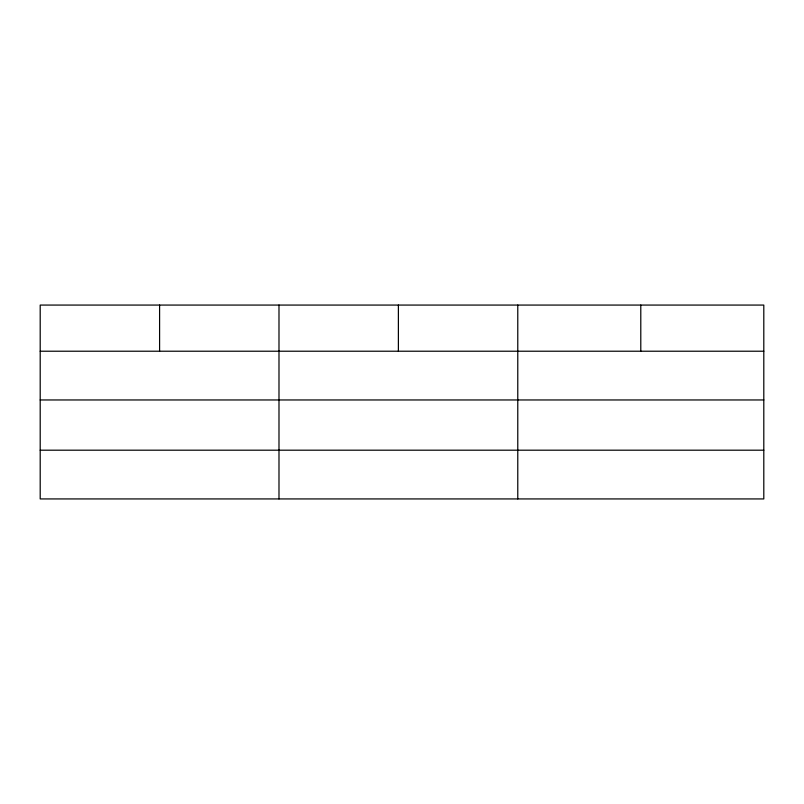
<?xml version="1.0" encoding="UTF-8"?>
<svg xmlns="http://www.w3.org/2000/svg" width="804" height="804" viewBox="0 0 804 804"><rect width="100%" height="100%" fill="white"/><g stroke="black" fill="none" stroke-linecap="round" stroke-linejoin="round"><path stroke-width="1.21" d="M763.8 399.96L763.8 305.068L40.2 305.068L40.2 498.932L763.8 498.932L763.8 399.96L40.2 399.96M40.2 351.217L763.8 351.217M40.2 450.19L763.8 450.19M640.788 305.068L640.788 351.217M517.776 305.068L517.776 498.932M398.382 305.068L398.382 351.217M278.988 305.068L278.988 498.932M159.594 305.068L159.594 351.217"/></g></svg>
